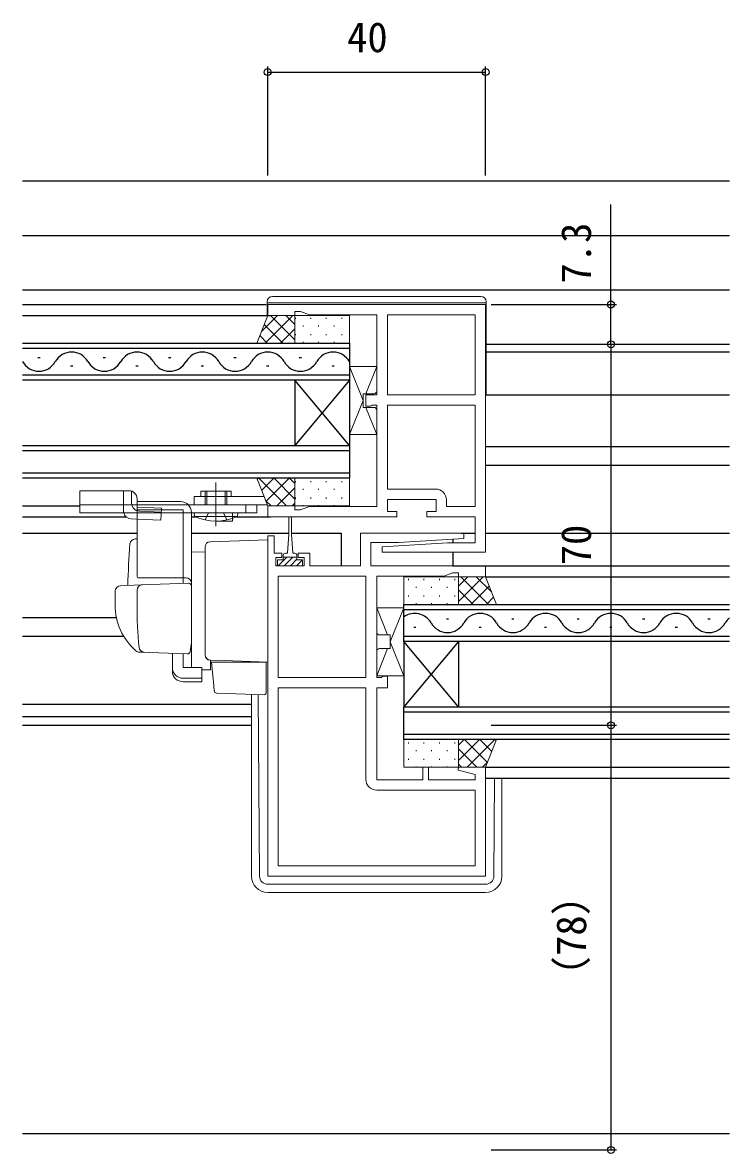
# Model space of a CAD drawing. Units: millimetres, scale not verified. Extents: x -437 to 438, y -681 to 679.
# Drawn here: x -201.8 to -72, y -527.3 to -319.6 of the extents above; entities that cross this region are included whole.
import ezdxf
from ezdxf.enums import TextEntityAlignment as Align

# ---------------------------------------------------------------- set-up
doc = ezdxf.new("R2010")
doc.units = ezdxf.units.MM
doc.header["$LTSCALE"] = 4
doc.layers.add('0-2_YKK_11', color=211, linetype='Continuous', lineweight=18)
doc.layers.add('0-5_YKK_13', color=4, linetype='Continuous', lineweight=18)
doc.layers.add('0-4_YKK_12', color=2, linetype='Continuous')
doc.layers.add('0-7_YKK_D', color=6, linetype='Continuous')
doc.styles.add('ＭＳ ゴシック', font='')
doc.styles.get('ＭＳ ゴシック').set_extended_font_data('MS Gothic')

msp = doc.modelspace()

# ---------------------------------------------------------------- linework, layer by layer
at = {"layer": '0-2_YKK_11', "color": 7}
for points in [[(-116.8, -416.9), (-116.8, -371.4), (-156.8, -371.4), (-156.8, -373.4), (-151.8, -373.4), (-151.8, -372.7), (-150.8, -372.7), (-149.152, -373.3), (-136.8, -373.3), (-136.8, -388), (-138.8, -388), (-138.8, -390.1), (-138, -390.1), (-137.827, -390), (-137.654, -389.9), (-136.8, -389.9), (-136.8, -408.5), (-149.152, -408.5), (-150.8, -409.1), (-151.8, -409.1), (-151.8, -408.4), (-156.8, -408.4), (-156.8, -410.4), (-133.1, -410.4), (-133.1, -409.4), (-134.8, -409.4), (-134.8, -407.2), (-125.9, -407.2), (-125.9, -409.4), (-127.6, -409.4), (-127.6, -410.4), (-118.7, -410.4), (-118.7, -415.2), (-123.8, -415.2), (-135.814, -415.93), (-135.785, -416.9)], [(-118.7, -373.3), (-134.8, -373.3), (-134.8, -388), (-118.7, -388)], [(-138.8, -439.904), (-138.8, -421.304), (-154.9, -421.304), (-154.9, -439.904)]]:
    msp.add_lwpolyline(points, close=True, dxfattribs=at)
for points in [[(-118.7, -408.5), (-118.7, -389.9), (-134.8, -389.9), (-134.8, -405.3), (-126, -405.3)], [(-124, -407.3), (-124, -408.5), (-118.7, -408.5)], [(-156.8, -413.904), (-156.8, -476.404), (-116.8, -476.404), (-116.8, -456.404), (-121.761, -456.404), (-121.829, -456.927), (-118.7, -457.765), (-118.7, -458.704), (-127.3, -458.704), (-127.3, -456.404), (-128.3, -456.404), (-128.3, -458.704), (-136.8, -458.704), (-136.8, -441.804), (-134.8, -441.804), (-134.8, -439.704), (-135.6, -439.704), (-135.773, -439.804), (-135.946, -439.904), (-136.8, -439.904), (-136.8, -421.304), (-124.448, -421.304), (-122.8, -420.704), (-121.8, -420.704), (-121.8, -421.404), (-116.8, -421.404), (-116.8, -419.404), (-137.9, -419.404), (-137.9, -415.104), (-132.8, -415.104), (-120.786, -414.374), (-120.815, -413.404), (-139.8, -413.404), (-139.8, -419.404), (-149.1, -419.404), (-149.1, -417.104), (-151.2, -417.104), (-151.2, -417.904), (-150.1, -417.904), (-150.1, -419.404)], [(-150.1, -419.404), (-155.3, -419.404), (-155.3, -417.904), (-154.2, -417.904), (-154.2, -417.104), (-155.6, -417.104), (-155.6, -413.904), (-156.8, -413.904)], [(-138.8, -458.604), (-138.8, -441.804), (-154.9, -441.804), (-154.9, -474.504)], [(-154.9, -474.504), (-118.7, -474.504), (-118.7, -460.604), (-136.8, -460.604)]]:
    msp.add_lwpolyline(points, dxfattribs=at)
for centre, start, end in [((-126, -407.3), 0.00001, 89.99999), ((-136.8, -458.604), 180.00001, 269.99999)]:
    msp.add_arc(centre, 2, start, end, dxfattribs=at)
at = {"layer": '0-4_YKK_12'}
for p, q in [((-201.8, -348.7), (-72.05, -348.7)), ((-201.8, -358.7), (-72.05, -358.7)), ((-201.8, -368.7), (-72.05, -368.7)), ((-201.8, -371.4), (-157.1, -371.4)), ((-201.8, -373.4), (-156.303, -373.4)), ((-201.8, -378.5), (-141.8, -378.5)), ((-141.8, -379.5), (-201.8, -379.5)), ((-116.7, -378.7), (-72.05, -378.7)), ((-116.7, -380.1), (-72.05, -380.1)), ((-199, -381.14), (-198.6, -381.14)), ((-187, -381.14), (-186.6, -381.14)), ((-175, -381.14), (-174.6, -381.14)), ((-163, -381.14), (-162.6, -381.14)), ((-151, -381.14), (-150.6, -381.14)), ((-193, -382.66), (-192.6, -382.66)), ((-181, -382.66), (-180.6, -382.66)), ((-169, -382.66), (-168.6, -382.66)), ((-157, -382.66), (-156.6, -382.66)), ((-145, -382.66), (-144.6, -382.66)), ((-201.8, -384.3), (-141.8, -384.3)), ((-151.8, -385.3), (-151.8, -397.3)), ((-141.8, -385.3), (-151.8, -397.3)), ((-141.8, -397.3), (-151.8, -385.3)), ((-141.8, -385.3), (-141.8, -397.3)), ((-116.8, -388), (-72.05, -388)), ((-201.8, -397.3), (-141.8, -397.3)), ((-141.8, -398.3), (-201.8, -398.3)), ((-116.8, -397.5), (-72.05, -397.5)), ((-201.8, -402.3), (-141.8, -402.3)), ((-116.8, -400.9), (-72.05, -400.9)), ((-201.8, -408.4), (-191.3, -408.4)), ((-201.8, -410.4), (-182.815, -410.4)), ((-170.8, -410.4), (-170.114, -410.4)), ((-162.486, -410.4), (-156.3, -410.4)), ((-201.8, -413.4), (-180.8, -413.4)), ((-170.8, -413.4), (-152.95, -413.4)), ((-122.8, -414.497), (-122.8, -415.265)), ((-121.3, -413.404), (-118.7, -413.404)), ((-116.8, -413.4), (-72.05, -413.4)), ((-122.8, -416.904), (-122.8, -419.404)), ((-122.8, -419.4), (-72.05, -419.4)), ((-116.8, -421.4), (-72.05, -421.4)), ((-131.8, -426.5), (-72.05, -426.5)), ((-131.8, -433.3), (-131.8, -426.5)), ((-72.05, -427.5), (-131.8, -427.5)), ((-201.8, -428.9), (-184.578, -428.9)), ((-124, -429.14), (-123.6, -429.14)), ((-112, -429.14), (-111.6, -429.14)), ((-100, -429.14), (-99.6, -429.14)), ((-88, -429.14), (-87.6, -429.14)), ((-76, -429.14), (-75.6, -429.14)), ((-130, -430.66), (-129.6, -430.66)), ((-118, -430.66), (-117.6, -430.66)), ((-106, -430.66), (-105.6, -430.66)), ((-94, -430.66), (-93.6, -430.66)), ((-82, -430.66), (-81.6, -430.66)), ((-201.8, -432.3), (-183.268, -432.3)), ((-131.8, -432.3), (-72.05, -432.3)), ((-131.8, -433.3), (-131.8, -445.3)), ((-121.8, -433.3), (-131.8, -445.3)), ((-121.8, -445.3), (-131.8, -433.3)), ((-72.05, -433.3), (-131.8, -433.3)), ((-121.8, -433.3), (-121.8, -445.3)), ((-201.8, -444.8), (-159.799, -444.8)), ((-131.8, -445.3), (-72.05, -445.3)), ((-131.8, -451.3), (-131.8, -445.3)), ((-72.05, -446.3), (-131.8, -446.3)), ((-201.8, -447.07), (-159.799, -447.07)), ((-201.8, -448.7), (-159.799, -448.7)), ((-131.8, -450.3), (-72.05, -450.3)), ((-72.05, -451.3), (-131.8, -451.3)), ((-116.8, -456.4), (-72.05, -456.4)), ((-116.8, -458.4), (-72.05, -458.4)), ((-201.8, -523.7), (-72.05, -523.7))]:
    msp.add_line(p, q, dxfattribs=at)
for points in [[(-141.8, -378.5), (-141.8, -385.3), (-201.8, -385.3)], [(-141.8, -397.3), (-141.8, -403.3), (-201.8, -403.3)], [(-152.45, -413.404), (-143.3, -413.404), (-143.3, -419.404)]]:
    msp.add_lwpolyline(points, dxfattribs=at)
for centre, start, end in [((-198.8, -380.223), 209.20254, 330.79746), ((-192.8, -383.577), 29.20254, 150.79746), ((-186.8, -380.223), 209.20254, 330.79746), ((-180.8, -383.577), 29.20254, 150.79746), ((-174.8, -380.223), 209.20254, 330.79746), ((-168.8, -383.577), 29.20254, 150.79746), ((-162.8, -380.223), 209.20254, 330.79746), ((-156.8, -383.577), 29.20254, 150.79746), ((-150.8, -380.223), 209.20254, 330.79746), ((-144.8, -383.577), 29.20254, 150.79746), ((-129.8, -431.577), 29.20254, 125.58666), ((-123.8, -428.223), 209.20254, 330.79746), ((-117.8, -431.577), 29.20254, 150.79746), ((-111.8, -428.223), 209.20254, 330.79746), ((-105.8, -431.577), 29.20254, 150.79746), ((-99.8, -428.223), 209.20254, 330.79746), ((-93.8, -431.577), 29.20254, 150.79746), ((-87.8, -428.223), 209.20254, 330.79746), ((-81.8, -431.577), 29.20254, 150.79746), ((-75.8, -428.223), 209.20254, 330.79746), ((-69.8, -431.577), 130.88505, 150.79746)]:
    msp.add_arc(centre, 3.437, start, end, dxfattribs=at)
at = {"layer": '0-5_YKK_13'}
for p, q in [((-156.9, -370.9), (-156.9, -373.4)), ((-116.7, -371.1), (-156.9, -371.1)), ((-155.9, -369.9), (-117.7, -369.9)), ((-116.7, -370.9), (-116.7, -387.9)), ((-154.997, -373.4), (-157.963, -376.367)), ((-152.168, -373.4), (-157.268, -378.5)), ((-151.8, -377.92), (-156.32, -373.4)), ((-151.8, -375.092), (-153.492, -373.4)), ((-151.71, -373.82), (-151.71, -374.02)), ((-148.88, -373.82), (-148.88, -374.02)), ((-146.05, -373.82), (-146.05, -374.02)), ((-143.22, -373.82), (-143.22, -374.02)), ((-154.049, -378.5), (-157.462, -375.087)), ((-151.8, -375.86), (-154.44, -378.5)), ((-150.295, -375.235), (-150.295, -375.435)), ((-147.465, -375.235), (-147.465, -375.435)), ((-144.635, -375.235), (-144.635, -375.435)), ((-141.805, -375.235), (-141.805, -375.435)), ((-156.877, -378.5), (-158.258, -377.119)), ((-151.71, -376.85), (-151.71, -377.05)), ((-148.88, -376.85), (-148.88, -377.05)), ((-146.05, -376.85), (-146.05, -377.05)), ((-143.22, -376.85), (-143.22, -377.05)), ((-150.295, -378.265), (-150.295, -378.465)), ((-147.465, -378.265), (-147.465, -378.465)), ((-144.635, -378.265), (-144.635, -378.465)), ((-141.805, -378.265), (-141.805, -378.465)), ((-141.8, -382.8), (-139.3, -389.05)), ((-138.8, -387.8), (-136.8, -382.8)), ((-139.3, -387.8), (-139.3, -390.3)), ((-137.3, -387.8), (-139.3, -387.8)), ((-116.7, -387.9), (-116.8, -387.9)), ((-141.8, -395.3), (-139.3, -389.05)), ((-137.3, -390.3), (-139.3, -390.3)), ((-138.8, -390.3), (-136.8, -395.3)), ((-166.3, -412.125), (-166.3, -404.099)), ((-158.513, -403.3), (-158.719, -403.506)), ((-153.361, -408.4), (-158.461, -403.3)), ((-155.684, -403.3), (-157.922, -405.538)), ((-152.856, -403.3), (-157.126, -407.57)), ((-151.8, -407.133), (-155.633, -403.3)), ((-151.8, -404.304), (-152.804, -403.3)), ((-151.71, -403.839), (-151.71, -404.039)), ((-148.88, -403.839), (-148.88, -404.039)), ((-146.05, -403.839), (-146.05, -404.039)), ((-143.22, -403.839), (-143.22, -404.039)), ((-191.3, -409.699), (-191.3, -405.599)), ((-182.3, -405.599), (-191.3, -405.599)), ((-183.3, -405.599), (-183.3, -409.296)), ((-181.8, -407.861), (-181.8, -405.685)), ((-180.8, -408.199), (-180.8, -407.099)), ((-170.3, -406.699), (-170.3, -408.199)), ((-157.467, -406.699), (-170.3, -406.699)), ((-169.1, -406.699), (-169.1, -405.699)), ((-169.1, -405.699), (-163.5, -405.699)), ((-168.3, -408.199), (-168.3, -405.699)), ((-168, -408.199), (-168, -405.699)), ((-164.6, -408.199), (-164.6, -405.699)), ((-164.3, -408.199), (-164.3, -405.699)), ((-163.5, -406.699), (-163.5, -405.699)), ((-151.8, -405.073), (-155.127, -408.4)), ((-151.71, -406.869), (-151.71, -407.069)), ((-150.295, -405.254), (-150.295, -405.454)), ((-148.88, -406.869), (-148.88, -407.069)), ((-147.465, -405.254), (-147.465, -405.454)), ((-146.05, -406.869), (-146.05, -407.069)), ((-144.635, -405.254), (-144.635, -405.454)), ((-143.22, -406.869), (-143.22, -407.069)), ((-141.805, -405.254), (-141.805, -405.454)), ((-191.3, -408.199), (-158.8, -408.199)), ((-180.8, -421.1), (-180.8, -407.6)), ((-180.8, -407.6), (-172.8, -407.6)), ((-180.8, -408.199), (-180.8, -408.599)), ((-176.3, -408.799), (-180.8, -408.599)), ((-172.3, -409.1), (-180.8, -409.1)), ((-176.399, -411.037), (-176.3, -408.799)), ((-172.3, -421.6), (-172.3, -409.1)), ((-170.3, -408.199), (-156.879, -408.199)), ((-160.8, -409.699), (-160.8, -408.199)), ((-158.8, -408.199), (-158.8, -409.699)), ((-156.189, -408.4), (-157.194, -407.396)), ((-151.8, -407.901), (-152.299, -408.4)), ((-150.295, -408.284), (-150.295, -408.4)), ((-147.465, -408.284), (-147.465, -408.4)), ((-144.635, -408.284), (-144.635, -408.4)), ((-141.805, -408.284), (-141.805, -408.4)), ((-158.8, -409.699), (-191.3, -409.699)), ((-176.333, -409.539), (-180.367, -409.359)), ((-170.8, -409.6), (-170.8, -433.9)), ((-162.3, -409.699), (-170.3, -409.699)), ((-170.3, -409.699), (-170.244, -410.342)), ((-170.244, -410.342), (-162.356, -410.342)), ((-168.3, -410.986), (-167.658, -409.699)), ((-166.3, -411.199), (-166.3, -409.699)), ((-166.3, -411.199), (-163.3, -411.199)), ((-164.3, -410.986), (-164.942, -409.699)), ((-163.3, -411.199), (-163.3, -409.699)), ((-162.3, -409.699), (-162.356, -410.342)), ((-152.95, -410.65), (-152.95, -413.6)), ((-152.45, -413.6), (-152.45, -410.65)), ((-180.8, -414.449), (-181.127, -414.461)), ((-172.3, -414.152), (-172.3, -422.652)), ((-170.8, -415.101), (-170.8, -415.089)), ((-156.8, -414.6), (-167.335, -414.968)), ((-156.8, -419.197), (-156.8, -414.5)), ((-152.95, -413.6), (-153.2, -417.1)), ((-152.45, -413.6), (-152.2, -417.1)), ((-170.8, -416.873), (-168.3, -416.839)), ((-170.8, -428.051), (-170.8, -416.873)), ((-168.3, -435.751), (-168.3, -416.871)), ((-153.95, -418.3), (-153.95, -417.5)), ((-153.55, -417.1), (-153.2, -417.1)), ((-152.2, -417.1), (-151.85, -417.1)), ((-151.45, -417.5), (-151.45, -418.3)), ((-156.8, -419.197), (-156.8, -420.161)), ((-154.912, -418.3), (-155, -418.388)), ((-153.29, -417.8), (-154.89, -419.4)), ((-151.45, -417.8), (-153.95, -417.8)), ((-151.45, -418.205), (-152.645, -419.4)), ((-150.422, -418.3), (-151.522, -419.4)), ((-171.8, -421.6), (-180.666, -421.6)), ((-156.8, -436.101), (-156.8, -420.161)), ((-117.222, -421.4), (-121.8, -425.978)), ((-120.05, -421.4), (-121.8, -423.15)), ((-116.274, -426.5), (-121.374, -421.4)), ((-115.674, -424.272), (-118.546, -421.4)), ((-183.835, -423.055), (-180.048, -422.923)), ((-180.048, -422.923), (-171.317, -422.618)), ((-170.8, -423.118), (-170.8, -433.6)), ((-130.95, -421.82), (-130.95, -422.02)), ((-129.535, -423.235), (-129.535, -423.435)), ((-128.12, -421.82), (-128.12, -422.02)), ((-126.705, -423.235), (-126.705, -423.435)), ((-125.29, -421.82), (-125.29, -422.02)), ((-123.875, -423.235), (-123.875, -423.435)), ((-122.46, -421.82), (-122.46, -422.02)), ((-116.122, -423.129), (-119.493, -426.5)), ((-184.8, -424.055), (-184.8, -426.6)), ((-180.8, -426.6), (-180.8, -423.897)), ((-130.95, -424.85), (-130.95, -425.05)), ((-128.12, -424.85), (-128.12, -425.05)), ((-125.29, -424.85), (-125.29, -425.05)), ((-122.46, -424.85), (-122.46, -425.05)), ((-119.102, -426.5), (-121.8, -423.802)), ((-115.325, -425.16), (-116.665, -426.5)), ((-170.8, -426.9), (-170.8, -426.3)), ((-170.8, -427.9), (-170.8, -427.3)), ((-134.8, -432.104), (-136.8, -427.104)), ((-131.8, -427.104), (-134.3, -433.354)), ((-129.535, -426.265), (-129.535, -426.465)), ((-126.705, -426.265), (-126.705, -426.465)), ((-123.875, -426.265), (-123.875, -426.465)), ((-170.8, -428.416), (-170.8, -428.051)), ((-170.8, -430.9), (-170.8, -430.3)), ((-170.8, -431.9), (-170.8, -431.3)), ((-170.8, -431.9), (-170.8, -431.3)), ((-170.8, -431.9), (-170.8, -431.3)), ((-170.8, -431.9), (-170.8, -433.6)), ((-170.8, -431.9), (-170.8, -433.6)), ((-170.838, -433.855), (-171.032, -435.148)), ((-170.8, -433.6), (-170.838, -433.855)), ((-170.8, -437.965), (-170.8, -432.221)), ((-136.3, -432.104), (-134.3, -432.104)), ((-134.3, -432.104), (-134.3, -434.604)), ((-131.8, -439.604), (-134.3, -433.354)), ((-179.541, -435.295), (-180.389, -435.265)), ((-171.544, -435.574), (-180.373, -435.266)), ((-174.3, -438.108), (-174.3, -435.478)), ((-172.3, -438.108), (-172.3, -435.548)), ((-156.8, -436.101), (-156.8, -437.1)), ((-134.8, -434.604), (-136.8, -439.604)), ((-136.3, -434.604), (-134.3, -434.604)), ((-174.3, -438.77), (-174.3, -438.108)), ((-168.9, -438.108), (-172.3, -438.108)), ((-168.9, -438.108), (-168.9, -440.051)), ((-164.817, -436.82), (-167.335, -436.732)), ((-167.335, -436.732), (-167.335, -438.517)), ((-156.8, -437.1), (-164.817, -436.82)), ((-157.8, -437.065), (-156.8, -437.1)), ((-168.9, -438.49), (-167.335, -438.517)), ((-166.784, -440.71), (-166.824, -440.254)), ((-172.3, -440.714), (-168.9, -440.714)), ((-166.643, -442.327), (-166.784, -440.71)), ((-157.1, -441.079), (-157.1, -442.789)), ((-166.162, -442.784), (-157.41, -443.089)), ((-159.799, -443.006), (-159.799, -476.397)), ((-158.311, -476.409), (-158.575, -443.048)), ((-130.95, -451.839), (-130.95, -452.039)), ((-128.12, -451.839), (-128.12, -452.039)), ((-125.29, -451.839), (-125.29, -452.039)), ((-122.46, -451.839), (-122.46, -452.039)), ((-117.909, -451.3), (-121.8, -455.191)), ((-120.738, -451.3), (-121.8, -452.362)), ((-116.458, -455.528), (-120.686, -451.3)), ((-115.081, -451.3), (-120.181, -456.4)), ((-115.661, -453.497), (-117.858, -451.3)), ((-114.865, -451.465), (-115.03, -451.3)), ((-130.95, -454.869), (-130.95, -455.069)), ((-129.535, -453.254), (-129.535, -453.454)), ((-128.12, -454.869), (-128.12, -455.069)), ((-126.705, -453.254), (-126.705, -453.454)), ((-125.29, -454.869), (-125.29, -455.069)), ((-123.875, -453.254), (-123.875, -453.454)), ((-122.46, -454.869), (-122.46, -455.069)), ((-118.415, -456.4), (-121.8, -453.015)), ((-129.535, -456.284), (-129.535, -456.4)), ((-126.705, -456.284), (-126.705, -456.4)), ((-123.875, -456.284), (-123.875, -456.4)), ((-121.243, -456.4), (-121.8, -455.843)), ((-116.443, -455.491), (-117.353, -456.4)), ((-115.288, -476.409), (-115.146, -458.4)), ((-113.799, -458.4), (-113.799, -476.397)), ((-156.811, -477.897), (-116.788, -477.897)), ((-156.799, -479.397), (-116.799, -479.397))]:
    msp.add_line(p, q, dxfattribs=at)
for points in [[(-151.8, -378.5), (-158.8, -378.5), (-156.8, -373.4), (-151.8, -373.4)], [(-151.8, -373.4), (-151.8, -378.5), (-141.8, -378.5), (-141.8, -373.4)], [(-151.8, -403.3), (-158.8, -403.3), (-156.8, -408.4), (-151.8, -408.4)], [(-151.8, -408.4), (-151.8, -403.3), (-141.8, -403.3), (-141.8, -408.4)], [(-121.8, -421.4), (-121.8, -426.5), (-131.8, -426.5), (-131.8, -421.4)], [(-121.8, -426.5), (-114.8, -426.5), (-116.8, -421.4), (-121.8, -421.4)], [(-121.8, -456.4), (-121.8, -451.3), (-131.8, -451.3), (-131.8, -456.4)], [(-121.8, -451.3), (-114.8, -451.3), (-116.8, -456.4), (-121.8, -456.4)]]:
    msp.add_lwpolyline(points, close=True, dxfattribs=at)
for points in [[(-141.8, -395.3), (-141.8, -382.8), (-136.8, -382.8), (-136.8, -387.3)], [(-141.8, -395.3), (-136.8, -395.3), (-136.8, -390.8)], [(-176.399, -411.037), (-180.8, -410.841), (-181.867, -410.794)], [(-170.8, -416.873), (-170.8, -415.301), (-170.8, -415.101)], [(-168.3, -435.733), (-168.3, -416.777), (-168.3, -415.983)], [(-153.95, -418.3), (-155, -418.3), (-155, -419.4), (-150.4, -419.4), (-150.4, -418.3), (-151.45, -418.3)], [(-152.167, -417.8), (-152.7, -418.333), (-153.767, -419.4)], [(-170.8, -432.221), (-170.8, -431.391), (-170.8, -427.645)], [(-131.8, -439.604), (-131.8, -427.104), (-136.8, -427.104), (-136.8, -431.604)], [(-170.8, -429.42), (-170.8, -429.38), (-170.8, -428.416)], [(-131.8, -439.604), (-136.8, -439.604), (-136.8, -435.104)], [(-166.824, -440.254), (-167.1, -437.1), (-167.069, -437.1)], [(-167.069, -437.1), (-157.1, -437.1), (-157.1, -440.442), (-157.1, -441.079)], [(-172.3, -440.051), (-168.9, -440.051), (-168.9, -440.714)]]:
    msp.add_lwpolyline(points, dxfattribs=at)
for centre, radius, start, end in [((-155.9, -370.9), 1, 90, 180), ((-117.7, -370.9), 1, 0, 90), ((-137.3, -387.3), 0.5, 270, 0), ((-137.3, -390.8), 0.5, 0, 90), ((-182.3, -407.099), 1.5, 0, 90), ((-180.3, -407.861), 1.5, 180, 267.4552), ((-172.8, -409.6), 2, 0, 90), ((-181.8, -409.296), 1.5, 180, 195.61325), ((-181.8, -409.296), 1.5, 195.61325, 267.4552), ((-166.3, -401.699), 9.5, 245.47227, 294.52773), ((-152.7, -410.65), 0.25, 0, 180), ((-67.5, -425.1), 115, 175.1492, 178.95761), ((-181.092, -415.46), 1, 92, 175.1492), ((-167.3, -415.967), 1, 92, 180), ((-153.55, -417.5), 0.4, 90, 180), ((-151.85, -417.5), 0.4, 0, 90), ((-179.8, -421.1), 1, 180, 210), ((-171.8, -422.6), 1, 0, 90), ((-183.8, -424.055), 1, 92, 180), ((-179.8, -423.897), 1, 92, 180), ((-171.3, -423.118), 0.5, 0, 92), ((-173.8, -426.7), 11, 179.4814, 229.17186), ((-99.8, -426.588), 81, 180.00856, 185.53061), ((-136.3, -431.604), 0.5, 180, 270), ((-180.338, -434.266), 1, 229.17186, 268), ((-179.428, -434.298), 1, 185.53061, 268), ((-171.527, -435.074), 0.5, 268, 351.46923), ((-167.3, -435.733), 1, 180, 268), ((-167.3, -435.751), 1, 180, 270), ((-136.3, -435.104), 0.5, 90, 180), ((-170.3, -437.965), 0.5, 180, 196.57035), ((-166.145, -442.284), 0.5, 185, 268.02699), ((-157.4, -442.789), 0.3, 268, 0), ((-156.799, -476.397), 3, 180, 270), ((-156.811, -476.397), 1.5, 180.45233, 270), ((-116.799, -476.397), 3, 270, 0), ((-116.788, -476.397), 1.5, 270, 359.54767)]:
    msp.add_arc(centre, radius, start, end, dxfattribs=at)
for centre in [(-172.3, -438.108), (-172.3, -438.77)]:
    msp.add_ellipse(centre, major_axis=(2, 0), ratio=0.971846, start_param=3.1415927, end_param=4.712389, dxfattribs=at)
at = {"layer": '0-7_YKK_D'}
for p, q in [((-156.8, -347.7), (-156.8, -327.7)), ((-116.8, -347.7), (-116.8, -327.7)), ((-156.8, -328.7), (-116.8, -328.7)), ((-115.8, -371.4), (-92.799, -371.4)), ((-95.8, -378.7), (-92.799, -378.7)), ((-95.8, -378.7), (-92.799, -378.7)), ((-93.799, -378.7), (-93.799, -448.7)), ((-115.8, -448.7), (-92.799, -448.7)), ((-95.8, -448.7), (-92.799, -448.7)), ((-93.799, -448.7), (-93.799, -526.7)), ((-115.8, -526.7), (-92.799, -526.7))]:
    msp.add_line(p, q, dxfattribs=at)
msp.add_lwpolyline([(-93.799, -378.7), (-93.799, -371.4), (-93.799, -353.003)], dxfattribs=at)
for centre in [(-156.8, -328.7), (-116.8, -328.7), (-93.799, -371.4), (-93.799, -378.7), (-93.799, -378.7), (-93.799, -448.7), (-93.799, -448.7), (-93.799, -526.7)]:
    msp.add_circle(centre, 0.637, dxfattribs=at)

# ---------------------------------------------------------------- texts
at = {"layer": '0-7_YKK_D', "style": 'ＭＳ ゴシック'}
msp.add_text('40', height=5.499, dxfattribs=at).set_placement((-142.255, -326.7), align=Align.BOTTOM_LEFT)
for s, p in [('7.3', (-95.799, -367.574)), ('70', (-95.799, -419.325)), ('（78）', (-96.694, -498.588))]:
    msp.add_text(s, height=5.499, rotation=90, dxfattribs=at).set_placement(p, align=Align.BOTTOM_LEFT)

doc.saveas('drawing.dxf')
